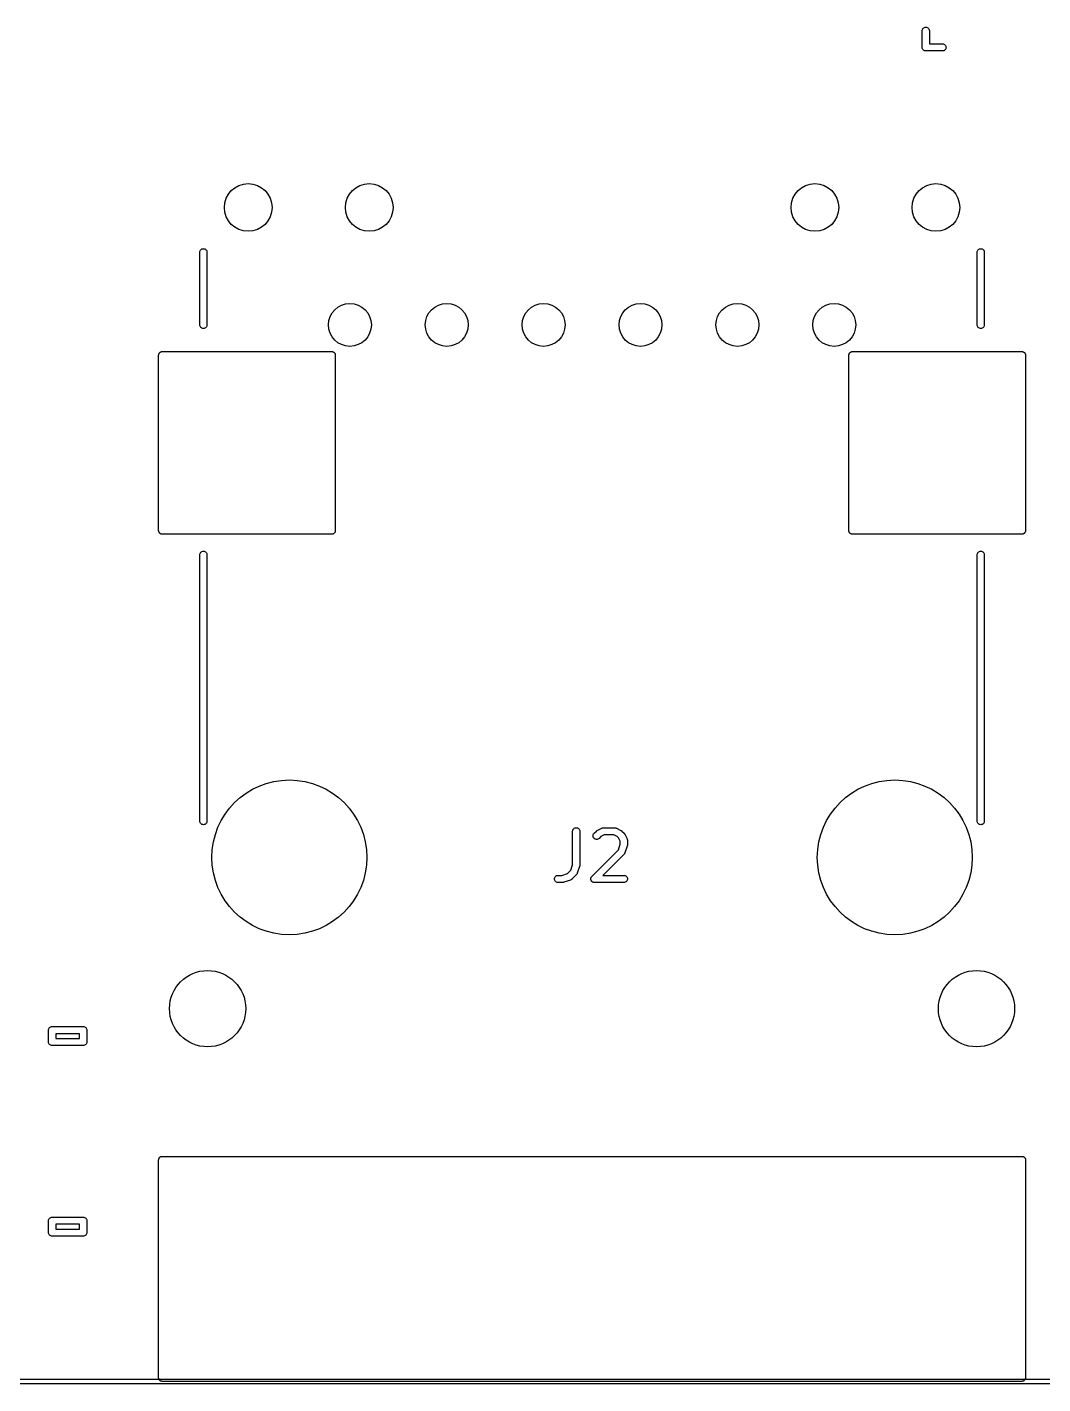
# Model space of a CAD drawing. Extents: x 4.8 to 7.88, y -6.14 to -3.94.
# Drawn here: x 6.443 to 7.282, y -6.144 to -5.023 of the extents above; entities that cross this region are included whole.
import ezdxf

# ---------------------------------------------------------------- set-up
doc = ezdxf.new("R2010")
doc.units = 0
doc.header["$MEASUREMENT"] = 0
doc.layers.add('BLACK', color=7, linetype='CONTINUOUS')

msp = doc.modelspace()

# ---------------------------------------------------------------- linework, layer by layer
at = {"layer": 'BLACK', "linetype": 'CONTINUOUS'}
for p, q in [((7.18209, -5.02545), (7.18213, -5.02501)), ((7.18209, -5.03923), (7.18209, -5.02545)), ((7.18213, -5.02501), (7.1823, -5.02446)), ((7.1823, -5.02446), (7.18257, -5.02394)), ((7.18257, -5.02394), (7.18294, -5.02349)), ((7.18294, -5.02349), (7.18339, -5.02312)), ((7.18339, -5.02312), (7.1839, -5.02285)), ((7.1839, -5.02285), (7.18446, -5.02268)), ((7.18446, -5.02268), (7.18504, -5.02262)), ((7.18504, -5.02262), (7.18562, -5.02268)), ((7.18562, -5.02268), (7.18617, -5.02285)), ((7.18617, -5.02285), (7.18669, -5.02312)), ((7.18669, -5.02312), (7.18714, -5.02349)), ((7.18714, -5.02349), (7.18751, -5.02394)), ((7.18751, -5.02394), (7.18778, -5.02446)), ((7.18778, -5.02446), (7.18795, -5.02501)), ((7.18795, -5.02501), (7.18799, -5.02545)), ((7.18799, -5.02545), (7.18799, -5.03642)), ((7.18207, -5.03937), (7.18209, -5.03923)), ((7.18213, -5.03995), (7.18207, -5.03937)), ((7.1823, -5.04051), (7.18213, -5.03995)), ((7.18257, -5.04102), (7.1823, -5.04051)), ((7.18282, -5.04132), (7.18257, -5.04102)), ((7.18294, -5.04147), (7.18282, -5.04132)), ((7.18339, -5.04184), (7.18294, -5.04147)), ((7.1839, -5.04211), (7.18339, -5.04184)), ((7.18446, -5.04228), (7.1839, -5.04211)), ((7.18504, -5.04234), (7.18446, -5.04228)), ((7.18518, -5.04232), (7.18504, -5.04234)), ((7.19896, -5.04232), (7.18518, -5.04232)), ((7.18799, -5.03642), (7.19896, -5.03642)), ((7.19896, -5.03642), (7.1994, -5.03646)), ((7.1994, -5.04228), (7.19896, -5.04232)), ((7.1994, -5.03646), (7.19995, -5.03663)), ((7.19995, -5.04211), (7.1994, -5.04228)), ((7.19995, -5.03663), (7.20047, -5.0369)), ((7.20047, -5.04184), (7.19995, -5.04211)), ((7.20047, -5.0369), (7.20092, -5.03727)), ((7.20092, -5.04147), (7.20047, -5.04184)), ((7.20092, -5.03727), (7.20129, -5.03772)), ((7.20129, -5.04102), (7.20092, -5.04147)), ((7.20129, -5.03772), (7.20156, -5.03823)), ((7.20156, -5.04051), (7.20129, -5.04102)), ((7.20156, -5.03823), (7.20173, -5.03879)), ((7.20173, -5.03995), (7.20156, -5.04051)), ((7.20173, -5.03879), (7.20179, -5.03937)), ((7.20179, -5.03937), (7.20173, -5.03995)), ((6.5855, -5.20852), (6.58554, -5.20808)), ((6.5855, -5.26881), (6.5855, -5.20852)), ((6.58554, -5.20808), (6.58571, -5.20753)), ((6.58571, -5.20753), (6.58598, -5.20701)), ((6.58598, -5.20701), (6.58635, -5.20656)), ((6.58635, -5.20656), (6.5868, -5.20619)), ((6.5868, -5.20619), (6.58731, -5.20592)), ((6.58731, -5.20592), (6.58787, -5.20575)), ((6.58787, -5.20575), (6.58845, -5.20569)), ((6.58845, -5.20569), (6.58903, -5.20575)), ((6.58903, -5.20575), (6.58958, -5.20592)), ((6.58958, -5.20592), (6.5901, -5.20619)), ((6.5901, -5.20619), (6.59055, -5.20656)), ((6.59055, -5.20656), (6.59092, -5.20701)), ((6.59092, -5.20701), (6.59119, -5.20753)), ((6.59119, -5.20753), (6.59136, -5.20808)), ((6.59136, -5.20808), (6.5914, -5.20852)), ((6.5914, -5.20852), (6.5914, -5.26881)), ((7.2275, -5.20852), (7.22754, -5.20808)), ((7.2275, -5.26881), (7.2275, -5.20852)), ((7.22754, -5.20808), (7.22771, -5.20753)), ((7.22771, -5.20753), (7.22798, -5.20701)), ((7.22798, -5.20701), (7.22835, -5.20656)), ((7.22835, -5.20656), (7.2288, -5.20619)), ((7.2288, -5.20619), (7.22931, -5.20592)), ((7.22931, -5.20592), (7.22987, -5.20575)), ((7.22987, -5.20575), (7.23045, -5.20569)), ((7.23045, -5.20569), (7.23103, -5.20575)), ((7.23103, -5.20575), (7.23158, -5.20592)), ((7.23158, -5.20592), (7.2321, -5.20619)), ((7.2321, -5.20619), (7.23255, -5.20656)), ((7.23255, -5.20656), (7.23292, -5.20701)), ((7.23292, -5.20701), (7.23319, -5.20753)), ((7.23319, -5.20753), (7.23336, -5.20808)), ((7.23336, -5.20808), (7.2334, -5.20852)), ((7.2334, -5.20852), (7.2334, -5.26881)), ((6.58554, -5.26924), (6.5855, -5.26881)), ((6.5914, -5.26881), (6.59136, -5.26924)), ((7.22754, -5.26924), (7.2275, -5.26881)), ((7.2334, -5.26881), (7.23336, -5.26924)), ((6.58571, -5.2698), (6.58554, -5.26924)), ((6.58598, -5.27031), (6.58571, -5.2698)), ((6.58635, -5.27076), (6.58598, -5.27031)), ((6.5868, -5.27113), (6.58635, -5.27076)), ((6.58731, -5.2714), (6.5868, -5.27113)), ((6.58787, -5.27157), (6.58731, -5.2714)), ((6.58845, -5.27163), (6.58787, -5.27157)), ((6.58903, -5.27157), (6.58845, -5.27163)), ((6.58958, -5.2714), (6.58903, -5.27157)), ((6.5901, -5.27113), (6.58958, -5.2714)), ((6.59055, -5.27076), (6.5901, -5.27113)), ((6.59092, -5.27031), (6.59055, -5.27076)), ((6.59119, -5.2698), (6.59092, -5.27031)), ((6.59136, -5.26924), (6.59119, -5.2698)), ((7.22771, -5.2698), (7.22754, -5.26924)), ((7.22798, -5.27031), (7.22771, -5.2698)), ((7.22835, -5.27076), (7.22798, -5.27031)), ((7.2288, -5.27113), (7.22835, -5.27076)), ((7.22931, -5.2714), (7.2288, -5.27113)), ((7.22987, -5.27157), (7.22931, -5.2714)), ((7.23045, -5.27163), (7.22987, -5.27157)), ((7.23103, -5.27157), (7.23045, -5.27163)), ((7.23158, -5.2714), (7.23103, -5.27157)), ((7.2321, -5.27113), (7.23158, -5.2714)), ((7.23255, -5.27076), (7.2321, -5.27113)), ((7.23292, -5.27031), (7.23255, -5.27076)), ((7.23319, -5.2698), (7.23292, -5.27031)), ((7.23336, -5.26924), (7.23319, -5.2698)), ((6.55238, -5.29155), (6.5526, -5.29138)), ((6.5526, -5.29138), (6.55281, -5.2912)), ((6.55281, -5.2912), (6.55282, -5.2912)), ((6.55282, -5.2912), (6.55283, -5.29119)), ((6.55283, -5.29119), (6.55308, -5.29106)), ((6.55308, -5.29106), (6.55332, -5.29093)), ((6.55332, -5.29093), (6.55333, -5.29093)), ((6.55333, -5.29093), (6.55334, -5.29092)), ((6.55334, -5.29092), (6.55361, -5.29085)), ((6.55361, -5.29085), (6.55388, -5.29076)), ((6.55388, -5.29076), (6.55389, -5.29076)), ((6.55389, -5.29076), (6.5539, -5.29076)), ((6.5539, -5.29076), (6.55417, -5.29074)), ((6.55417, -5.29074), (6.55445, -5.29071)), ((6.55445, -5.29071), (6.69445, -5.29071)), ((6.69445, -5.29071), (6.69447, -5.29071)), ((6.69447, -5.29071), (6.69447, -5.29071)), ((6.69447, -5.29071), (6.69447, -5.29071)), ((6.69447, -5.29071), (6.69449, -5.29071)), ((6.69449, -5.29071), (6.69477, -5.29074)), ((6.69477, -5.29074), (6.69504, -5.29077)), ((6.69504, -5.29077), (6.69505, -5.29077)), ((6.69505, -5.29077), (6.69506, -5.29077)), ((6.69506, -5.29077), (6.69533, -5.29086)), ((6.69533, -5.29086), (6.69559, -5.29094)), ((6.69559, -5.29094), (6.6956, -5.29094)), ((6.6956, -5.29094), (6.69561, -5.29095)), ((6.69561, -5.29095), (6.69586, -5.29108)), ((6.69586, -5.29108), (6.6961, -5.29121)), ((6.6961, -5.29121), (6.69611, -5.29122)), ((6.69611, -5.29122), (6.69612, -5.29123)), ((6.69612, -5.29123), (6.69633, -5.2914)), ((6.69633, -5.2914), (6.69654, -5.29158)), ((7.12238, -5.29155), (7.1226, -5.29138)), ((7.1226, -5.29138), (7.12281, -5.2912)), ((7.12281, -5.2912), (7.12282, -5.2912)), ((7.12282, -5.2912), (7.12283, -5.29119)), ((7.12283, -5.29119), (7.12308, -5.29106)), ((7.12308, -5.29106), (7.12332, -5.29093)), ((7.12332, -5.29093), (7.12333, -5.29093)), ((7.12333, -5.29093), (7.12334, -5.29092)), ((7.12334, -5.29092), (7.12361, -5.29085)), ((7.12361, -5.29085), (7.12388, -5.29076)), ((7.12388, -5.29076), (7.12389, -5.29076)), ((7.12389, -5.29076), (7.1239, -5.29076)), ((7.1239, -5.29076), (7.12417, -5.29074)), ((7.12417, -5.29074), (7.12445, -5.29071)), ((7.12445, -5.29071), (7.26445, -5.29071)), ((7.26445, -5.29071), (7.26447, -5.29071)), ((7.26447, -5.29071), (7.26447, -5.29071)), ((7.26447, -5.29071), (7.26447, -5.29071)), ((7.26447, -5.29071), (7.26449, -5.29071)), ((7.26449, -5.29071), (7.26477, -5.29074)), ((7.26477, -5.29074), (7.26504, -5.29077)), ((7.26504, -5.29077), (7.26505, -5.29077)), ((7.26505, -5.29077), (7.26506, -5.29077)), ((7.26506, -5.29077), (7.26533, -5.29086)), ((7.26533, -5.29086), (7.26559, -5.29094)), ((7.26559, -5.29094), (7.2656, -5.29094)), ((7.2656, -5.29094), (7.26561, -5.29095)), ((7.26561, -5.29095), (7.26586, -5.29108)), ((7.26586, -5.29108), (7.2661, -5.29121)), ((7.2661, -5.29121), (7.26611, -5.29122)), ((7.26611, -5.29122), (7.26612, -5.29123)), ((7.26612, -5.29123), (7.26633, -5.2914)), ((7.26633, -5.2914), (7.26654, -5.29158)), ((6.5515, -5.29362), (6.55153, -5.29334)), ((6.5515, -5.29364), (6.5515, -5.29362)), ((6.5515, -5.29366), (6.5515, -5.29364)), ((6.5515, -5.29364), (6.5515, -5.29364)), ((6.5515, -5.29364), (6.5515, -5.29364)), ((6.5515, -5.43866), (6.5515, -5.29366)), ((6.55153, -5.29334), (6.55156, -5.29307)), ((6.55156, -5.29305), (6.55164, -5.29278)), ((6.55156, -5.29306), (6.55156, -5.29305)), ((6.55156, -5.29307), (6.55156, -5.29306)), ((6.55164, -5.29278), (6.55173, -5.29252)), ((6.55173, -5.2925), (6.55187, -5.29225)), ((6.55173, -5.29251), (6.55173, -5.2925)), ((6.55173, -5.29252), (6.55173, -5.29251)), ((6.55187, -5.29225), (6.552, -5.29201)), ((6.552, -5.29201), (6.55201, -5.292)), ((6.55201, -5.29199), (6.55219, -5.29178)), ((6.55201, -5.292), (6.55201, -5.29199)), ((6.55219, -5.29178), (6.55237, -5.29157)), ((6.55237, -5.29157), (6.55238, -5.29156)), ((6.55238, -5.29156), (6.55238, -5.29155)), ((6.69654, -5.29158), (6.69655, -5.29159)), ((6.69655, -5.29159), (6.69656, -5.2916)), ((6.69656, -5.2916), (6.69673, -5.29181)), ((6.69673, -5.29181), (6.69691, -5.29203)), ((6.69691, -5.29203), (6.69691, -5.29204)), ((6.69691, -5.29204), (6.69692, -5.29204)), ((6.69692, -5.29204), (6.69705, -5.29229)), ((6.69705, -5.29229), (6.69718, -5.29254)), ((6.69718, -5.29254), (6.69718, -5.29255)), ((6.69718, -5.29255), (6.69719, -5.29256)), ((6.69719, -5.29256), (6.69727, -5.29282)), ((6.69727, -5.29282), (6.69735, -5.29309)), ((6.69735, -5.29309), (6.69735, -5.2931)), ((6.69735, -5.2931), (6.69735, -5.29311)), ((6.69735, -5.29311), (6.69737, -5.29338)), ((6.69737, -5.29338), (6.6974, -5.29366)), ((6.6974, -5.29366), (6.6974, -5.43866)), ((7.1215, -5.29362), (7.12153, -5.29334)), ((7.1215, -5.29364), (7.1215, -5.29362)), ((7.1215, -5.29366), (7.1215, -5.29364)), ((7.1215, -5.29364), (7.1215, -5.29364)), ((7.1215, -5.29364), (7.1215, -5.29364)), ((7.1215, -5.43866), (7.1215, -5.29366)), ((7.12153, -5.29334), (7.12156, -5.29307)), ((7.12156, -5.29305), (7.12164, -5.29278)), ((7.12156, -5.29306), (7.12156, -5.29305)), ((7.12156, -5.29307), (7.12156, -5.29306)), ((7.12164, -5.29278), (7.12173, -5.29252)), ((7.12173, -5.2925), (7.12187, -5.29225)), ((7.12173, -5.29251), (7.12173, -5.2925)), ((7.12173, -5.29252), (7.12173, -5.29251)), ((7.12187, -5.29225), (7.122, -5.29201)), ((7.122, -5.29201), (7.12201, -5.292)), ((7.12201, -5.29199), (7.12219, -5.29178)), ((7.12201, -5.292), (7.12201, -5.29199)), ((7.12219, -5.29178), (7.12237, -5.29157)), ((7.12237, -5.29157), (7.12238, -5.29156)), ((7.12238, -5.29156), (7.12238, -5.29155)), ((7.26654, -5.29158), (7.26655, -5.29159)), ((7.26655, -5.29159), (7.26656, -5.2916)), ((7.26656, -5.2916), (7.26673, -5.29181)), ((7.26673, -5.29181), (7.26691, -5.29203)), ((7.26691, -5.29203), (7.26691, -5.29204)), ((7.26691, -5.29204), (7.26692, -5.29204)), ((7.26692, -5.29204), (7.26705, -5.29229)), ((7.26705, -5.29229), (7.26718, -5.29254)), ((7.26718, -5.29254), (7.26718, -5.29255)), ((7.26718, -5.29255), (7.26719, -5.29256)), ((7.26719, -5.29256), (7.26727, -5.29282)), ((7.26727, -5.29282), (7.26735, -5.29309)), ((7.26735, -5.29309), (7.26735, -5.2931)), ((7.26735, -5.2931), (7.26735, -5.29311)), ((7.26735, -5.29311), (7.26737, -5.29338)), ((7.26737, -5.29338), (7.2674, -5.29366)), ((7.2674, -5.29366), (7.2674, -5.43866)), ((6.55152, -5.43894), (6.5515, -5.43866)), ((6.55155, -5.43921), (6.55152, -5.43894)), ((6.55155, -5.43922), (6.55155, -5.43921)), ((6.55155, -5.43923), (6.55155, -5.43922)), ((6.55163, -5.4395), (6.55155, -5.43923)), ((6.55171, -5.43977), (6.55163, -5.4395)), ((6.55172, -5.43978), (6.55171, -5.43977)), ((6.55172, -5.43979), (6.55172, -5.43978)), ((6.55185, -5.44003), (6.55172, -5.43979)), ((6.55198, -5.44028), (6.55185, -5.44003)), ((6.55198, -5.44029), (6.55198, -5.44028)), ((6.55199, -5.4403), (6.55198, -5.44029)), ((6.55217, -5.44051), (6.55199, -5.4403)), ((6.55234, -5.44073), (6.55217, -5.44051)), ((6.55235, -5.44073), (6.55234, -5.44073)), ((6.55235, -5.44074), (6.55235, -5.44073)), ((6.55257, -5.44092), (6.55235, -5.44074)), ((6.55278, -5.4411), (6.55257, -5.44092)), ((6.55279, -5.4411), (6.55278, -5.4411)), ((6.5528, -5.44111), (6.55279, -5.4411)), ((6.55304, -5.44124), (6.5528, -5.44111)), ((6.55329, -5.44138), (6.55304, -5.44124)), ((6.5533, -5.44138), (6.55329, -5.44138)), ((6.55357, -5.44147), (6.5533, -5.44138)), ((6.5533, -5.44138), (6.5533, -5.44138)), ((6.55383, -5.44155), (6.55357, -5.44147)), ((6.55385, -5.44155), (6.55383, -5.44155)), ((6.55386, -5.44155), (6.55385, -5.44155)), ((6.55413, -5.44158), (6.55386, -5.44155)), ((6.55441, -5.44161), (6.55413, -5.44158)), ((6.55443, -5.44161), (6.55441, -5.44161)), ((6.55445, -5.44161), (6.55443, -5.44161)), ((6.55443, -5.44161), (6.55443, -5.44161)), ((6.55443, -5.44161), (6.55443, -5.44161)), ((6.69445, -5.44161), (6.55445, -5.44161)), ((6.69473, -5.44159), (6.69445, -5.44161)), ((6.695, -5.44156), (6.69473, -5.44159)), ((6.69501, -5.44156), (6.695, -5.44156)), ((6.69502, -5.44156), (6.69501, -5.44156)), ((6.69529, -5.44148), (6.69502, -5.44156)), ((6.69555, -5.4414), (6.69529, -5.44148)), ((6.69556, -5.44139), (6.69555, -5.4414)), ((6.69557, -5.44139), (6.69556, -5.44139)), ((6.69582, -5.44126), (6.69557, -5.44139)), ((6.69607, -5.44113), (6.69582, -5.44126)), ((6.69608, -5.44112), (6.69607, -5.44113)), ((6.69607, -5.44113), (6.69607, -5.44113)), ((6.6963, -5.44094), (6.69608, -5.44112)), ((6.69651, -5.44077), (6.6963, -5.44094)), ((6.69652, -5.44076), (6.69651, -5.44077)), ((6.69653, -5.44076), (6.69652, -5.44076)), ((6.69671, -5.44054), (6.69653, -5.44076)), ((6.69689, -5.44033), (6.69671, -5.44054)), ((6.6969, -5.44031), (6.69689, -5.44032)), ((6.69689, -5.44032), (6.69689, -5.44033)), ((6.69703, -5.44007), (6.6969, -5.44031)), ((6.69716, -5.43982), (6.69703, -5.44007)), ((6.69717, -5.43981), (6.69716, -5.43982)), ((6.69725, -5.43954), (6.69717, -5.43981)), ((6.69717, -5.43981), (6.69717, -5.43981)), ((6.69734, -5.43928), (6.69725, -5.43954)), ((6.69737, -5.43898), (6.69734, -5.43926)), ((6.69734, -5.43926), (6.69734, -5.43927)), ((6.69734, -5.43927), (6.69734, -5.43928)), ((6.6974, -5.4387), (6.69737, -5.43898)), ((6.6974, -5.43866), (6.6974, -5.43868)), ((6.6974, -5.43868), (6.6974, -5.43868)), ((6.6974, -5.43868), (6.6974, -5.43868)), ((6.6974, -5.43868), (6.6974, -5.4387)), ((7.12152, -5.43894), (7.1215, -5.43866)), ((7.12155, -5.43921), (7.12152, -5.43894)), ((7.12155, -5.43922), (7.12155, -5.43921)), ((7.12155, -5.43923), (7.12155, -5.43922)), ((7.12163, -5.4395), (7.12155, -5.43923)), ((7.12171, -5.43977), (7.12163, -5.4395)), ((7.12172, -5.43978), (7.12171, -5.43977)), ((7.12172, -5.43979), (7.12172, -5.43978)), ((7.12185, -5.44003), (7.12172, -5.43979)), ((7.12198, -5.44028), (7.12185, -5.44003)), ((7.12198, -5.44029), (7.12198, -5.44028)), ((7.12199, -5.4403), (7.12198, -5.44029)), ((7.12217, -5.44051), (7.12199, -5.4403)), ((7.12234, -5.44073), (7.12217, -5.44051)), ((7.12235, -5.44073), (7.12234, -5.44073)), ((7.12235, -5.44074), (7.12235, -5.44073)), ((7.12257, -5.44092), (7.12235, -5.44074)), ((7.12278, -5.4411), (7.12257, -5.44092)), ((7.12279, -5.4411), (7.12278, -5.4411)), ((7.1228, -5.44111), (7.12279, -5.4411)), ((7.12304, -5.44124), (7.1228, -5.44111)), ((7.12329, -5.44138), (7.12304, -5.44124)), ((7.1233, -5.44138), (7.12329, -5.44138)), ((7.12357, -5.44147), (7.1233, -5.44138)), ((7.1233, -5.44138), (7.1233, -5.44138)), ((7.12383, -5.44155), (7.12357, -5.44147)), ((7.12385, -5.44155), (7.12383, -5.44155)), ((7.12386, -5.44155), (7.12385, -5.44155)), ((7.12413, -5.44158), (7.12386, -5.44155)), ((7.12441, -5.44161), (7.12413, -5.44158)), ((7.12443, -5.44161), (7.12441, -5.44161)), ((7.12445, -5.44161), (7.12443, -5.44161)), ((7.12443, -5.44161), (7.12443, -5.44161)), ((7.12443, -5.44161), (7.12443, -5.44161)), ((7.26445, -5.44161), (7.12445, -5.44161)), ((7.26473, -5.44159), (7.26445, -5.44161)), ((7.265, -5.44156), (7.26473, -5.44159)), ((7.26501, -5.44156), (7.265, -5.44156)), ((7.26502, -5.44156), (7.26501, -5.44156)), ((7.26529, -5.44148), (7.26502, -5.44156)), ((7.26555, -5.4414), (7.26529, -5.44148)), ((7.26556, -5.44139), (7.26555, -5.4414)), ((7.26557, -5.44139), (7.26556, -5.44139)), ((7.26582, -5.44126), (7.26557, -5.44139)), ((7.26607, -5.44113), (7.26582, -5.44126)), ((7.26608, -5.44112), (7.26607, -5.44113)), ((7.26607, -5.44113), (7.26607, -5.44113)), ((7.2663, -5.44094), (7.26608, -5.44112)), ((7.26651, -5.44077), (7.2663, -5.44094)), ((7.26652, -5.44076), (7.26651, -5.44077)), ((7.26653, -5.44076), (7.26652, -5.44076)), ((7.26671, -5.44054), (7.26653, -5.44076)), ((7.26689, -5.44033), (7.26671, -5.44054)), ((7.2669, -5.44031), (7.26689, -5.44032)), ((7.26689, -5.44032), (7.26689, -5.44033)), ((7.26703, -5.44007), (7.2669, -5.44031)), ((7.26716, -5.43982), (7.26703, -5.44007)), ((7.26717, -5.43981), (7.26716, -5.43982)), ((7.26725, -5.43954), (7.26717, -5.43981)), ((7.26717, -5.43981), (7.26717, -5.43981)), ((7.26734, -5.43928), (7.26725, -5.43954)), ((7.26737, -5.43898), (7.26734, -5.43926)), ((7.26734, -5.43926), (7.26734, -5.43927)), ((7.26734, -5.43927), (7.26734, -5.43928)), ((7.2674, -5.4387), (7.26737, -5.43898)), ((7.2674, -5.43866), (7.2674, -5.43868)), ((7.2674, -5.43868), (7.2674, -5.43868)), ((7.2674, -5.43868), (7.2674, -5.43868)), ((7.2674, -5.43868), (7.2674, -5.4387)), ((6.5855, -5.45852), (6.58554, -5.45808)), ((6.5855, -5.67881), (6.5855, -5.45852)), ((6.58554, -5.45808), (6.58571, -5.45753)), ((6.58571, -5.45753), (6.58598, -5.45701)), ((6.58598, -5.45701), (6.58635, -5.45656)), ((6.58635, -5.45656), (6.5868, -5.45619)), ((6.5868, -5.45619), (6.58731, -5.45592)), ((6.58731, -5.45592), (6.58787, -5.45575)), ((6.58787, -5.45575), (6.58845, -5.45569)), ((6.58845, -5.45569), (6.58903, -5.45575)), ((6.58903, -5.45575), (6.58958, -5.45592)), ((6.58958, -5.45592), (6.5901, -5.45619)), ((6.5901, -5.45619), (6.59055, -5.45656)), ((6.59055, -5.45656), (6.59092, -5.45701)), ((6.59092, -5.45701), (6.59119, -5.45753)), ((6.59119, -5.45753), (6.59136, -5.45808)), ((6.59136, -5.45808), (6.5914, -5.45852)), ((6.5914, -5.45852), (6.5914, -5.67881)), ((7.2275, -5.45852), (7.22754, -5.45808)), ((7.2275, -5.67881), (7.2275, -5.45852)), ((7.22754, -5.45808), (7.22771, -5.45753)), ((7.22771, -5.45753), (7.22798, -5.45701)), ((7.22798, -5.45701), (7.22835, -5.45656)), ((7.22835, -5.45656), (7.2288, -5.45619)), ((7.2288, -5.45619), (7.22931, -5.45592)), ((7.22931, -5.45592), (7.22987, -5.45575)), ((7.22987, -5.45575), (7.23045, -5.45569)), ((7.23045, -5.45569), (7.23103, -5.45575)), ((7.23103, -5.45575), (7.23158, -5.45592)), ((7.23158, -5.45592), (7.2321, -5.45619)), ((7.2321, -5.45619), (7.23255, -5.45656)), ((7.23255, -5.45656), (7.23292, -5.45701)), ((7.23292, -5.45701), (7.23319, -5.45753)), ((7.23319, -5.45753), (7.23336, -5.45808)), ((7.23336, -5.45808), (7.2334, -5.45852)), ((7.2334, -5.45852), (7.2334, -5.67881)), ((6.58554, -5.67924), (6.5855, -5.67881)), ((6.58571, -5.6798), (6.58554, -5.67924)), ((6.58598, -5.68031), (6.58571, -5.6798)), ((6.58635, -5.68076), (6.58598, -5.68031)), ((6.5868, -5.68113), (6.58635, -5.68076)), ((6.58731, -5.6814), (6.5868, -5.68113)), ((6.58787, -5.68157), (6.58731, -5.6814)), ((6.58845, -5.68163), (6.58787, -5.68157)), ((6.58903, -5.68157), (6.58845, -5.68163)), ((6.58958, -5.6814), (6.58903, -5.68157)), ((6.5901, -5.68113), (6.58958, -5.6814)), ((6.59055, -5.68076), (6.5901, -5.68113)), ((6.59092, -5.68031), (6.59055, -5.68076)), ((6.59119, -5.6798), (6.59092, -5.68031)), ((6.59136, -5.67924), (6.59119, -5.6798)), ((6.5914, -5.67881), (6.59136, -5.67924)), ((7.22754, -5.67924), (7.2275, -5.67881)), ((7.22771, -5.6798), (7.22754, -5.67924)), ((7.22798, -5.68031), (7.22771, -5.6798)), ((7.22835, -5.68076), (7.22798, -5.68031)), ((7.2288, -5.68113), (7.22835, -5.68076)), ((7.22931, -5.6814), (7.2288, -5.68113)), ((7.22987, -5.68157), (7.22931, -5.6814)), ((7.23045, -5.68163), (7.22987, -5.68157)), ((7.23103, -5.68157), (7.23045, -5.68163)), ((7.23158, -5.6814), (7.23103, -5.68157)), ((7.2321, -5.68113), (7.23158, -5.6814)), ((7.23255, -5.68076), (7.2321, -5.68113)), ((7.23292, -5.68031), (7.23255, -5.68076)), ((7.23319, -5.6798), (7.23292, -5.68031)), ((7.23336, -5.67924), (7.23319, -5.6798)), ((7.2334, -5.67881), (7.23336, -5.67924)), ((6.89337, -5.68706), (6.89344, -5.68649)), ((6.89337, -5.6871), (6.89337, -5.68706)), ((6.89337, -5.71474), (6.89337, -5.6871)), ((6.89344, -5.68649), (6.89361, -5.68594)), ((6.89361, -5.68594), (6.89389, -5.68543)), ((6.89389, -5.68543), (6.89426, -5.68499)), ((6.89426, -5.68499), (6.89471, -5.68463)), ((6.89471, -5.68463), (6.89522, -5.68436)), ((6.89522, -5.68436), (6.89577, -5.6842)), ((6.89577, -5.6842), (6.89635, -5.68415)), ((6.89635, -5.68415), (6.89692, -5.68421)), ((6.89692, -5.68421), (6.89747, -5.68438)), ((6.89747, -5.68438), (6.89798, -5.68465)), ((6.89798, -5.68465), (6.89842, -5.68502)), ((6.89842, -5.68502), (6.89878, -5.68547)), ((6.89878, -5.68547), (6.89906, -5.68598)), ((6.89906, -5.68598), (6.89922, -5.68653)), ((6.89922, -5.68653), (6.89928, -5.6871)), ((6.89928, -5.6871), (6.89928, -5.71522)), ((6.91025, -5.69084), (6.9103, -5.69027)), ((6.9103, -5.69141), (6.91025, -5.69084)), ((6.9103, -5.69027), (6.91047, -5.68972)), ((6.91046, -5.69197), (6.9103, -5.69141)), ((6.91073, -5.69248), (6.91046, -5.69197)), ((6.91047, -5.68972), (6.91074, -5.68921)), ((6.9111, -5.69292), (6.91073, -5.69248)), ((6.91074, -5.68921), (6.91111, -5.68876)), ((6.91154, -5.69329), (6.9111, -5.69292)), ((6.91111, -5.68876), (6.91299, -5.68689)), ((6.91204, -5.69357), (6.91154, -5.69329)), ((6.91259, -5.69374), (6.91204, -5.69357)), ((6.91317, -5.6938), (6.91259, -5.69374)), ((6.91299, -5.68689), (6.91301, -5.68686)), ((6.91301, -5.68686), (6.91314, -5.68676)), ((6.91314, -5.68676), (6.91326, -5.68664)), ((6.91374, -5.69375), (6.91317, -5.6938)), ((6.91326, -5.68664), (6.91337, -5.68658)), ((6.91337, -5.68658), (6.91346, -5.6865)), ((6.91346, -5.6865), (6.91361, -5.68642)), ((6.91361, -5.68642), (6.91375, -5.68634)), ((6.91429, -5.69359), (6.91374, -5.69375)), ((6.91375, -5.68634), (6.9175, -5.68446)), ((6.91481, -5.69333), (6.91429, -5.69359)), ((6.91526, -5.69297), (6.91481, -5.69333)), ((6.91529, -5.69294), (6.91526, -5.69297)), ((6.91682, -5.6914), (6.91529, -5.69294)), ((6.91952, -5.69005), (6.91682, -5.6914)), ((6.9175, -5.68446), (6.91754, -5.68444)), ((6.91754, -5.68444), (6.91762, -5.68441)), ((6.91762, -5.68441), (6.9177, -5.68437)), ((6.9177, -5.68437), (6.91789, -5.68431)), ((6.91789, -5.68431), (6.91808, -5.68424)), ((6.91808, -5.68424), (6.91817, -5.68423)), ((6.91817, -5.68423), (6.91825, -5.68421)), ((6.91825, -5.68421), (6.91845, -5.68419)), ((6.91845, -5.68419), (6.91865, -5.68415)), ((6.91865, -5.68415), (6.91874, -5.68416)), ((6.91874, -5.68416), (6.91882, -5.68415)), ((6.91882, -5.68415), (6.9282, -5.68415)), ((6.9275, -5.69005), (6.91952, -5.69005)), ((6.9302, -5.6914), (6.9275, -5.69005)), ((6.9282, -5.68415), (6.92824, -5.68415)), ((6.92824, -5.68415), (6.92832, -5.68416)), ((6.92832, -5.68416), (6.92841, -5.68416)), ((6.92841, -5.68416), (6.92861, -5.68419)), ((6.92861, -5.68419), (6.92881, -5.68421)), ((6.92881, -5.68421), (6.92889, -5.68424)), ((6.92889, -5.68424), (6.92898, -5.68425)), ((6.92898, -5.68425), (6.92917, -5.68433)), ((6.92917, -5.68433), (6.92936, -5.68439)), ((6.92936, -5.68439), (6.92944, -5.68443)), ((6.92944, -5.68443), (6.92952, -5.68446)), ((6.92952, -5.68446), (6.93327, -5.68634)), ((6.93139, -5.6926), (6.9302, -5.6914)), ((6.93274, -5.6953), (6.93139, -5.6926)), ((6.93327, -5.68634), (6.9333, -5.68635)), ((6.9333, -5.68635), (6.93344, -5.68644)), ((6.93344, -5.68644), (6.93359, -5.68652)), ((6.93359, -5.68652), (6.93368, -5.6866)), ((6.93368, -5.6866), (6.93379, -5.68667)), ((6.93379, -5.68667), (6.93391, -5.68678)), ((6.93391, -5.68678), (6.93403, -5.68689)), ((6.93403, -5.68689), (6.93591, -5.68876)), ((6.93591, -5.68876), (6.93594, -5.68879)), ((6.93594, -5.68879), (6.93604, -5.68892)), ((6.93604, -5.68892), (6.93615, -5.68904)), ((6.93615, -5.68904), (6.93622, -5.68915)), ((6.93622, -5.68915), (6.9363, -5.68924)), ((6.9363, -5.68924), (6.93637, -5.68939)), ((6.93637, -5.68939), (6.93646, -5.68953)), ((6.93646, -5.68953), (6.93834, -5.69328)), ((6.93834, -5.69328), (6.93835, -5.69332)), ((6.93835, -5.69332), (6.93838, -5.6934)), ((6.93838, -5.6934), (6.93843, -5.69348)), ((6.93843, -5.69348), (6.93848, -5.69367)), ((6.93848, -5.69367), (6.93855, -5.69386)), ((6.93855, -5.69386), (6.93857, -5.69394)), ((6.93857, -5.69394), (6.93859, -5.69403)), ((6.93859, -5.69403), (6.93861, -5.69423)), ((6.93861, -5.69423), (6.93864, -5.69443)), ((6.93864, -5.69443), (6.93864, -5.69451)), ((6.93864, -5.69451), (6.93865, -5.6946)), ((6.93865, -5.6946), (6.93865, -5.69835)), ((6.90924, -5.72438), (6.93124, -5.70238)), ((6.93591, -5.70606), (6.91845, -5.72352)), ((6.93124, -5.70238), (6.93274, -5.69787)), ((6.93274, -5.69787), (6.93274, -5.6953)), ((6.93596, -5.706), (6.93591, -5.70606)), ((6.93603, -5.70594), (6.93596, -5.706)), ((6.93615, -5.70577), (6.93603, -5.70594)), ((6.93627, -5.70562), (6.93615, -5.70577)), ((6.93632, -5.70554), (6.93627, -5.70562)), ((6.93637, -5.70547), (6.93632, -5.70554)), ((6.93645, -5.70529), (6.93637, -5.70547)), ((6.93655, -5.70511), (6.93645, -5.70529)), ((6.93657, -5.70503), (6.93655, -5.70511)), ((6.93661, -5.70495), (6.93657, -5.70503)), ((6.93662, -5.70491), (6.93661, -5.70495)), ((6.9385, -5.69928), (6.93662, -5.70491)), ((6.93853, -5.69912), (6.9385, -5.69928)), ((6.93858, -5.69896), (6.93853, -5.69912)), ((6.9386, -5.69884), (6.93858, -5.69896)), ((6.93862, -5.69872), (6.9386, -5.69884)), ((6.93863, -5.69856), (6.93862, -5.69872)), ((6.93865, -5.69839), (6.93863, -5.69856)), ((6.93865, -5.69835), (6.93865, -5.69839)), ((6.89187, -5.71925), (6.89337, -5.71474)), ((6.89913, -5.71616), (6.89725, -5.72178)), ((6.89916, -5.71599), (6.89913, -5.71616)), ((6.89921, -5.71584), (6.89916, -5.71599)), ((6.89923, -5.71571), (6.89921, -5.71584)), ((6.89925, -5.71559), (6.89923, -5.71571)), ((6.89926, -5.71543), (6.89925, -5.71559)), ((6.89928, -5.71526), (6.89926, -5.71543)), ((6.89928, -5.71522), (6.89928, -5.71526)), ((6.87837, -5.72645), (6.87843, -5.72588)), ((6.87843, -5.72702), (6.87837, -5.72645)), ((6.87843, -5.72588), (6.87861, -5.72533)), ((6.87859, -5.72758), (6.87843, -5.72702)), ((6.87886, -5.72809), (6.87859, -5.72758)), ((6.87861, -5.72533), (6.87888, -5.72482)), ((6.87922, -5.72854), (6.87886, -5.72809)), ((6.87888, -5.72482), (6.87925, -5.72438)), ((6.87966, -5.72891), (6.87922, -5.72854)), ((6.87925, -5.72438), (6.87969, -5.72401)), ((6.87969, -5.72401), (6.8802, -5.72374)), ((6.8802, -5.72374), (6.88075, -5.72358)), ((6.88075, -5.72358), (6.88133, -5.72352)), ((6.88133, -5.72352), (6.8846, -5.72352)), ((6.8846, -5.72352), (6.88911, -5.72202)), ((6.89163, -5.7274), (6.88601, -5.72927)), ((6.88911, -5.72202), (6.89187, -5.71925)), ((6.89171, -5.72736), (6.89163, -5.7274)), ((6.8918, -5.72734), (6.89171, -5.72736)), ((6.89198, -5.72725), (6.8918, -5.72734)), ((6.89216, -5.72716), (6.89198, -5.72725)), ((6.89223, -5.72711), (6.89216, -5.72716)), ((6.89231, -5.72707), (6.89223, -5.72711)), ((6.89247, -5.72695), (6.89231, -5.72707)), ((6.89263, -5.72683), (6.89247, -5.72695)), ((6.89269, -5.72677), (6.89263, -5.72683)), ((6.89276, -5.72671), (6.89269, -5.72677)), ((6.89279, -5.72668), (6.89276, -5.72671)), ((6.89654, -5.72294), (6.89279, -5.72668)), ((6.89659, -5.72287), (6.89654, -5.72294)), ((6.89666, -5.72281), (6.89659, -5.72287)), ((6.89678, -5.72265), (6.89666, -5.72281)), ((6.8969, -5.72249), (6.89678, -5.72265)), ((6.89695, -5.72241), (6.8969, -5.72249)), ((6.897, -5.72234), (6.89695, -5.72241)), ((6.89708, -5.72216), (6.897, -5.72234)), ((6.89718, -5.72198), (6.89708, -5.72216)), ((6.8972, -5.7219), (6.89718, -5.72198)), ((6.89724, -5.72182), (6.8972, -5.7219)), ((6.89725, -5.72178), (6.89724, -5.72182)), ((6.90837, -5.72645), (6.9084, -5.72617)), ((6.90837, -5.72646), (6.90837, -5.72645)), ((6.9084, -5.72674), (6.90837, -5.72646)), ((6.90837, -5.72646), (6.90837, -5.72646)), ((6.9084, -5.72617), (6.90843, -5.72589)), ((6.90842, -5.72702), (6.9084, -5.72674)), ((6.90842, -5.72703), (6.90842, -5.72702)), ((6.90843, -5.72704), (6.90842, -5.72703)), ((6.90843, -5.72588), (6.90852, -5.72561)), ((6.90843, -5.72589), (6.90843, -5.72588)), ((6.90843, -5.72588), (6.90843, -5.72588)), ((6.90851, -5.72731), (6.90843, -5.72704)), ((6.90859, -5.72758), (6.90851, -5.72731)), ((6.90852, -5.72561), (6.9086, -5.72534)), ((6.90859, -5.72759), (6.90859, -5.72758)), ((6.90859, -5.72758), (6.90859, -5.72758)), ((6.90873, -5.72784), (6.90859, -5.72759)), ((6.9086, -5.72533), (6.90874, -5.72507)), ((6.9086, -5.72534), (6.9086, -5.72533)), ((6.9086, -5.72533), (6.9086, -5.72533)), ((6.90885, -5.72809), (6.90873, -5.72784)), ((6.90874, -5.72507), (6.90887, -5.72483)), ((6.90886, -5.72809), (6.90885, -5.72809)), ((6.90886, -5.7281), (6.90886, -5.72809)), ((6.90904, -5.72832), (6.90886, -5.7281)), ((6.90887, -5.72483), (6.90888, -5.72482)), ((6.90887, -5.72483), (6.90887, -5.72483)), ((6.90888, -5.72482), (6.90906, -5.7246)), ((6.90921, -5.72854), (6.90904, -5.72832)), ((6.90906, -5.7246), (6.90924, -5.72438)), ((6.90922, -5.72854), (6.90921, -5.72854)), ((6.90944, -5.72872), (6.90922, -5.72854)), ((6.90922, -5.72854), (6.90922, -5.72854)), ((6.91845, -5.72352), (6.9357, -5.72352)), ((6.9357, -5.72352), (6.93574, -5.72352)), ((6.93574, -5.72352), (6.93631, -5.72358)), ((6.93631, -5.72358), (6.93686, -5.72376)), ((6.93686, -5.72376), (6.93736, -5.72404)), ((6.93778, -5.72857), (6.93733, -5.72893)), ((6.93736, -5.72404), (6.93781, -5.72441)), ((6.93814, -5.72812), (6.93778, -5.72857)), ((6.93781, -5.72441), (6.93817, -5.72485)), ((6.93842, -5.72762), (6.93814, -5.72812)), ((6.93817, -5.72485), (6.93843, -5.72537)), ((6.93859, -5.72707), (6.93842, -5.72762)), ((6.93843, -5.72537), (6.9386, -5.72592)), ((6.93865, -5.72649), (6.93859, -5.72707)), ((6.9386, -5.72592), (6.93865, -5.72649)), ((6.88016, -5.72919), (6.87966, -5.72891)), ((6.88071, -5.72936), (6.88016, -5.72919)), ((6.88129, -5.72942), (6.88071, -5.72936)), ((6.88133, -5.72942), (6.88129, -5.72942)), ((6.88508, -5.72942), (6.88133, -5.72942)), ((6.88524, -5.72941), (6.88508, -5.72942)), ((6.88541, -5.72941), (6.88524, -5.72941)), ((6.88553, -5.72938), (6.88541, -5.72941)), ((6.88565, -5.72937), (6.88553, -5.72938)), ((6.88581, -5.72932), (6.88565, -5.72937)), ((6.88597, -5.72929), (6.88581, -5.72932)), ((6.88601, -5.72927), (6.88597, -5.72929)), ((6.90966, -5.72891), (6.90944, -5.72872)), ((6.90991, -5.72905), (6.90966, -5.72891)), ((6.90966, -5.72891), (6.90966, -5.72891)), ((6.90966, -5.72891), (6.90966, -5.72891)), ((6.91016, -5.72919), (6.90991, -5.72905)), ((6.91017, -5.72919), (6.91016, -5.72919)), ((6.91044, -5.72927), (6.91017, -5.72919)), ((6.91017, -5.72919), (6.91017, -5.72919)), ((6.91071, -5.72936), (6.91044, -5.72927)), ((6.91072, -5.72936), (6.91071, -5.72936)), ((6.91071, -5.72936), (6.91071, -5.72936)), ((6.911, -5.72939), (6.91072, -5.72936)), ((6.91128, -5.72942), (6.911, -5.72939)), ((6.91129, -5.72942), (6.91128, -5.72942)), ((6.91132, -5.72942), (6.91129, -5.72942)), ((6.91129, -5.72942), (6.91129, -5.72942)), ((6.91129, -5.72942), (6.91129, -5.72942)), ((6.9357, -5.72942), (6.91132, -5.72942)), ((6.93627, -5.72937), (6.9357, -5.72942)), ((6.93682, -5.7292), (6.93627, -5.72937)), ((6.93733, -5.72893), (6.93682, -5.7292)), ((6.46062, -5.85138), (6.46067, -5.8508)), ((6.46063, -5.85152), (6.46062, -5.85138)), ((6.46063, -5.86108), (6.46063, -5.85152)), ((6.46067, -5.8508), (6.46084, -5.85024)), ((6.46084, -5.85024), (6.46112, -5.84973)), ((6.46112, -5.84973), (6.46148, -5.84928)), ((6.46148, -5.84928), (6.46193, -5.84891)), ((6.46193, -5.84891), (6.46245, -5.84864)), ((6.46245, -5.84864), (6.463, -5.84847)), ((6.463, -5.84847), (6.46344, -5.84843)), ((6.46344, -5.84843), (6.46358, -5.84841)), ((6.46358, -5.84841), (6.46373, -5.84843)), ((6.46373, -5.84843), (6.48903, -5.84843)), ((6.48903, -5.84843), (6.48917, -5.84841)), ((6.48917, -5.84841), (6.48932, -5.84843)), ((6.48932, -5.84843), (6.48975, -5.84847)), ((6.48975, -5.84847), (6.49031, -5.84864)), ((6.49031, -5.84864), (6.49082, -5.84891)), ((6.49082, -5.84891), (6.49127, -5.84928)), ((6.49127, -5.84928), (6.49164, -5.84973)), ((6.49164, -5.84973), (6.49191, -5.85024)), ((6.49191, -5.85024), (6.49208, -5.8508)), ((6.49208, -5.8508), (6.49214, -5.85138)), ((6.49214, -5.85138), (6.49213, -5.85152)), ((6.49213, -5.85152), (6.49213, -5.86108)), ((6.46062, -5.86122), (6.46063, -5.86108)), ((6.46067, -5.8618), (6.46062, -5.86122)), ((6.46084, -5.86236), (6.46067, -5.8618)), ((6.46112, -5.86287), (6.46084, -5.86236)), ((6.46148, -5.86332), (6.46112, -5.86287)), ((6.46654, -5.85433), (6.46654, -5.85827)), ((6.48622, -5.85433), (6.46654, -5.85433)), ((6.46654, -5.85827), (6.48622, -5.85827)), ((6.48622, -5.85827), (6.48622, -5.85433)), ((6.49164, -5.86287), (6.49127, -5.86332)), ((6.49191, -5.86236), (6.49164, -5.86287)), ((6.49208, -5.8618), (6.49191, -5.86236)), ((6.49214, -5.86122), (6.49208, -5.8618)), ((6.49213, -5.86108), (6.49214, -5.86122)), ((6.46193, -5.86369), (6.46148, -5.86332)), ((6.46245, -5.86396), (6.46193, -5.86369)), ((6.463, -5.86413), (6.46245, -5.86396)), ((6.46358, -5.86419), (6.463, -5.86413)), ((6.46373, -5.86417), (6.46358, -5.86419)), ((6.48903, -5.86417), (6.46373, -5.86417)), ((6.48917, -5.86419), (6.48903, -5.86417)), ((6.48932, -5.86417), (6.48917, -5.86419)), ((6.48975, -5.86413), (6.48932, -5.86417)), ((6.49031, -5.86396), (6.48975, -5.86413)), ((6.49082, -5.86369), (6.49031, -5.86396)), ((6.49127, -5.86332), (6.49082, -5.86369)), ((6.5515, -5.95862), (6.55153, -5.95834)), ((6.5515, -5.95864), (6.5515, -5.95862)), ((6.5515, -5.95866), (6.5515, -5.95864)), ((6.5515, -5.95864), (6.5515, -5.95864)), ((6.5515, -5.95864), (6.5515, -5.95864)), ((6.5515, -6.13866), (6.5515, -5.95866)), ((6.55153, -5.95834), (6.55156, -5.95807)), ((6.55156, -5.95805), (6.55164, -5.95778)), ((6.55156, -5.95806), (6.55156, -5.95805)), ((6.55156, -5.95807), (6.55156, -5.95806)), ((6.55164, -5.95778), (6.55173, -5.95752)), ((6.55173, -5.9575), (6.55187, -5.95725)), ((6.55173, -5.95751), (6.55173, -5.9575)), ((6.55173, -5.95752), (6.55173, -5.95751)), ((6.55187, -5.95725), (6.552, -5.95701)), ((6.552, -5.95701), (6.55201, -5.957)), ((6.55201, -5.95699), (6.55219, -5.95678)), ((6.55201, -5.957), (6.55201, -5.95699)), ((6.55219, -5.95678), (6.55237, -5.95657)), ((6.55237, -5.95657), (6.55238, -5.95656)), ((6.55238, -5.95655), (6.5526, -5.95638)), ((6.55238, -5.95656), (6.55238, -5.95655)), ((6.5526, -5.95638), (6.55281, -5.9562)), ((6.55281, -5.9562), (6.55282, -5.9562)), ((6.55282, -5.9562), (6.55283, -5.95619)), ((6.55283, -5.95619), (6.55308, -5.95606)), ((6.55308, -5.95606), (6.55332, -5.95593)), ((6.55332, -5.95593), (6.55333, -5.95593)), ((6.55333, -5.95593), (6.55334, -5.95592)), ((6.55334, -5.95592), (6.55361, -5.95585)), ((6.55361, -5.95585), (6.55388, -5.95576)), ((6.55388, -5.95576), (6.55389, -5.95576)), ((6.55389, -5.95576), (6.5539, -5.95576)), ((6.5539, -5.95576), (6.55417, -5.95574)), ((6.55417, -5.95574), (6.55445, -5.95571)), ((6.55445, -5.95571), (7.26445, -5.95571)), ((7.26445, -5.95571), (7.26447, -5.95571)), ((7.26447, -5.95571), (7.26447, -5.95571)), ((7.26447, -5.95571), (7.26447, -5.95571)), ((7.26447, -5.95571), (7.26449, -5.95571)), ((7.26449, -5.95571), (7.26477, -5.95574)), ((7.26477, -5.95574), (7.26504, -5.95577)), ((7.26504, -5.95577), (7.26505, -5.95577)), ((7.26505, -5.95577), (7.26506, -5.95577)), ((7.26506, -5.95577), (7.26533, -5.95586)), ((7.26533, -5.95586), (7.26559, -5.95594)), ((7.26559, -5.95594), (7.2656, -5.95594)), ((7.2656, -5.95594), (7.26561, -5.95595)), ((7.26561, -5.95595), (7.26586, -5.95608)), ((7.26586, -5.95608), (7.2661, -5.95621)), ((7.2661, -5.95621), (7.26611, -5.95622)), ((7.26611, -5.95622), (7.26612, -5.95623)), ((7.26612, -5.95623), (7.26633, -5.9564)), ((7.26633, -5.9564), (7.26654, -5.95658)), ((7.26654, -5.95658), (7.26655, -5.95659)), ((7.26655, -5.95659), (7.26656, -5.9566)), ((7.26656, -5.9566), (7.26673, -5.95681)), ((7.26673, -5.95681), (7.26691, -5.95703)), ((7.26691, -5.95703), (7.26691, -5.95704)), ((7.26691, -5.95704), (7.26692, -5.95704)), ((7.26692, -5.95704), (7.26705, -5.95729)), ((7.26705, -5.95729), (7.26718, -5.95754)), ((7.26718, -5.95754), (7.26718, -5.95755)), ((7.26718, -5.95755), (7.26719, -5.95756)), ((7.26719, -5.95756), (7.26727, -5.95782)), ((7.26727, -5.95782), (7.26735, -5.95809)), ((7.26735, -5.95809), (7.26735, -5.9581)), ((7.26735, -5.9581), (7.26735, -5.95811)), ((7.26735, -5.95811), (7.26737, -5.95838)), ((7.26737, -5.95838), (7.2674, -5.95866)), ((7.2674, -5.95866), (7.2674, -6.13866)), ((6.46062, -6.00886), (6.46067, -6.00828)), ((6.46063, -6.009), (6.46062, -6.00886)), ((6.46067, -6.00828), (6.46084, -6.00772)), ((6.46084, -6.00772), (6.46112, -6.00721)), ((6.46112, -6.00721), (6.46148, -6.00676)), ((6.46148, -6.00676), (6.46193, -6.00639)), ((6.46193, -6.00639), (6.46245, -6.00612)), ((6.46245, -6.00612), (6.463, -6.00595)), ((6.463, -6.00595), (6.46344, -6.00591)), ((6.46344, -6.00591), (6.46358, -6.00589)), ((6.46358, -6.00589), (6.46373, -6.00591)), ((6.46373, -6.00591), (6.48903, -6.00591)), ((6.48903, -6.00591), (6.48917, -6.00589)), ((6.48917, -6.00589), (6.48932, -6.00591)), ((6.48932, -6.00591), (6.48975, -6.00595)), ((6.48975, -6.00595), (6.49031, -6.00612)), ((6.49031, -6.00612), (6.49082, -6.00639)), ((6.49082, -6.00639), (6.49127, -6.00676)), ((6.49127, -6.00676), (6.49164, -6.00721)), ((6.49164, -6.00721), (6.49191, -6.00772)), ((6.49191, -6.00772), (6.49208, -6.00828)), ((6.49208, -6.00828), (6.49214, -6.00886)), ((6.49214, -6.00886), (6.49213, -6.009)), ((6.46062, -6.0187), (6.46063, -6.01856)), ((6.46067, -6.01928), (6.46062, -6.0187)), ((6.46063, -6.01856), (6.46063, -6.009)), ((6.46084, -6.01984), (6.46067, -6.01928)), ((6.46112, -6.02035), (6.46084, -6.01984)), ((6.46654, -6.01181), (6.46654, -6.01575)), ((6.48622, -6.01181), (6.46654, -6.01181)), ((6.46654, -6.01575), (6.48622, -6.01575)), ((6.48622, -6.01575), (6.48622, -6.01181)), ((6.49191, -6.01984), (6.49164, -6.02035)), ((6.49208, -6.01928), (6.49191, -6.01984)), ((6.49214, -6.0187), (6.49208, -6.01928)), ((6.49213, -6.009), (6.49213, -6.01856)), ((6.49213, -6.01856), (6.49214, -6.0187)), ((6.46148, -6.0208), (6.46112, -6.02035)), ((6.46193, -6.02117), (6.46148, -6.0208)), ((6.46245, -6.02144), (6.46193, -6.02117)), ((6.463, -6.02161), (6.46245, -6.02144)), ((6.46358, -6.02167), (6.463, -6.02161)), ((6.46373, -6.02165), (6.46358, -6.02167)), ((6.48903, -6.02165), (6.46373, -6.02165)), ((6.48917, -6.02167), (6.48903, -6.02165)), ((6.48932, -6.02165), (6.48917, -6.02167)), ((6.48975, -6.02161), (6.48932, -6.02165)), ((6.49031, -6.02144), (6.48975, -6.02161)), ((6.49082, -6.02117), (6.49031, -6.02144)), ((6.49127, -6.0208), (6.49082, -6.02117)), ((6.49164, -6.02035), (6.49127, -6.0208)), ((4.80512, -6.13976), (7.75394, -6.13976)), ((6.55152, -6.13894), (6.5515, -6.13866)), ((6.55155, -6.13921), (6.55152, -6.13894)), ((6.55155, -6.13922), (6.55155, -6.13921)), ((6.55155, -6.13923), (6.55155, -6.13922)), ((6.55163, -6.1395), (6.55155, -6.13923)), ((6.55171, -6.13977), (6.55163, -6.1395)), ((6.55172, -6.13978), (6.55171, -6.13977)), ((6.55172, -6.13979), (6.55172, -6.13978)), ((6.55185, -6.14003), (6.55172, -6.13979)), ((6.55198, -6.14028), (6.55185, -6.14003)), ((6.55198, -6.14029), (6.55198, -6.14028)), ((6.55199, -6.1403), (6.55198, -6.14029)), ((6.55217, -6.14051), (6.55199, -6.1403)), ((6.55234, -6.14073), (6.55217, -6.14051)), ((6.55235, -6.14073), (6.55234, -6.14073)), ((6.55235, -6.14074), (6.55235, -6.14073)), ((6.55257, -6.14092), (6.55235, -6.14074)), ((6.55278, -6.1411), (6.55257, -6.14092)), ((6.55279, -6.1411), (6.55278, -6.1411)), ((6.5528, -6.14111), (6.55279, -6.1411)), ((6.55304, -6.14124), (6.5528, -6.14111)), ((6.55329, -6.14138), (6.55304, -6.14124)), ((6.5533, -6.14138), (6.55329, -6.14138)), ((6.55357, -6.14147), (6.5533, -6.14138)), ((6.5533, -6.14138), (6.5533, -6.14138)), ((6.55383, -6.14155), (6.55357, -6.14147)), ((6.55385, -6.14155), (6.55383, -6.14155)), ((6.55386, -6.14155), (6.55385, -6.14155)), ((6.55413, -6.14158), (6.55386, -6.14155)), ((6.55441, -6.14161), (6.55413, -6.14158)), ((6.55443, -6.14161), (6.55441, -6.14161)), ((6.55445, -6.14161), (6.55443, -6.14161)), ((6.55443, -6.14161), (6.55443, -6.14161)), ((6.55443, -6.14161), (6.55443, -6.14161)), ((7.26445, -6.14161), (6.55445, -6.14161)), ((7.26473, -6.14159), (7.26445, -6.14161)), ((7.265, -6.14156), (7.26473, -6.14159)), ((7.26501, -6.14156), (7.265, -6.14156)), ((7.26502, -6.14156), (7.26501, -6.14156)), ((7.26529, -6.14148), (7.26502, -6.14156)), ((7.26555, -6.1414), (7.26529, -6.14148)), ((7.26556, -6.14139), (7.26555, -6.1414)), ((7.26557, -6.14139), (7.26556, -6.14139)), ((7.26582, -6.14126), (7.26557, -6.14139)), ((7.26607, -6.14113), (7.26582, -6.14126)), ((7.26608, -6.14112), (7.26607, -6.14113)), ((7.26607, -6.14113), (7.26607, -6.14113)), ((7.2663, -6.14094), (7.26608, -6.14112)), ((7.26651, -6.14077), (7.2663, -6.14094)), ((7.26652, -6.14076), (7.26651, -6.14077)), ((7.26653, -6.14076), (7.26652, -6.14076)), ((7.26671, -6.14054), (7.26653, -6.14076)), ((7.26689, -6.14033), (7.26671, -6.14054)), ((7.2669, -6.14031), (7.26689, -6.14032)), ((7.26689, -6.14032), (7.26689, -6.14033)), ((7.26703, -6.14007), (7.2669, -6.14031)), ((7.26716, -6.13982), (7.26703, -6.14007)), ((7.26717, -6.13981), (7.26716, -6.13982)), ((7.26725, -6.13954), (7.26717, -6.13981)), ((7.26717, -6.13981), (7.26717, -6.13981)), ((7.26734, -6.13928), (7.26725, -6.13954)), ((7.26737, -6.13898), (7.26734, -6.13926)), ((7.26734, -6.13926), (7.26734, -6.13927)), ((7.26734, -6.13927), (7.26734, -6.13928)), ((7.2674, -6.1387), (7.26737, -6.13898)), ((7.2674, -6.13866), (7.2674, -6.13868)), ((7.2674, -6.13868), (7.2674, -6.13868)), ((7.2674, -6.13868), (7.2674, -6.13868)), ((7.2674, -6.13868), (7.2674, -6.1387)), ((7.75581, -6.1437), (4.80325, -6.1437))]:
    msp.add_line(p, q, dxfattribs=at)
at = {"layer": 'BLACK'}
for centre, radius in [((6.62545, -5.17165), 0.01969), ((6.62545, -5.17165), 0.01969), ((6.72545, -5.17165), 0.01969), ((6.72545, -5.17165), 0.01969), ((7.09345, -5.17165), 0.01969), ((7.09345, -5.17165), 0.01969), ((7.19345, -5.17165), 0.01969), ((7.19345, -5.17165), 0.01969), ((6.70945, -5.26866), 0.01772), ((6.70945, -5.26866), 0.01772), ((6.78945, -5.26866), 0.01772), ((6.78945, -5.26866), 0.01772), ((6.86945, -5.26866), 0.01772), ((6.86945, -5.26866), 0.01772), ((6.94945, -5.26866), 0.01772), ((6.94945, -5.26866), 0.01772), ((7.02945, -5.26866), 0.01772), ((7.02945, -5.26866), 0.01772), ((7.10945, -5.26866), 0.01772), ((7.10945, -5.26866), 0.01772), ((6.65945, -5.70866), 0.06398), ((6.65945, -5.70866), 0.06398), ((7.15945, -5.70866), 0.06398), ((7.15945, -5.70866), 0.06398), ((6.59195, -5.83366), 0.0315), ((6.59195, -5.83366), 0.0315), ((7.22695, -5.83366), 0.0315), ((7.22695, -5.83366), 0.0315)]:
    msp.add_circle(centre, radius, dxfattribs=at)

doc.saveas('drawing.dxf')
